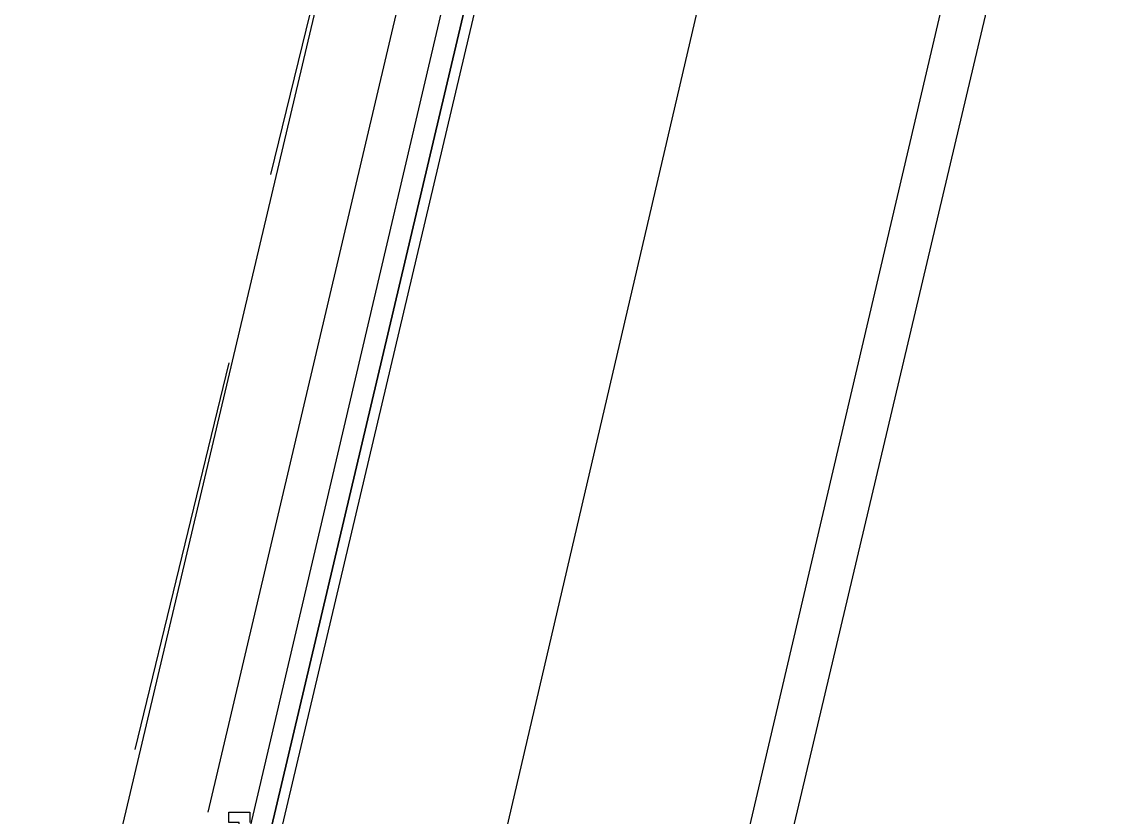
# Model space of a CAD drawing. Header units: feet. Extents: x -84 to 198, y -22 to 181.
# Drawn here: x 123.349 to 124.732, y 112.438 to 113.453 of the extents above; entities that cross this region are included whole.
import ezdxf

# ---------------------------------------------------------------- set-up
doc = ezdxf.new("R2010")
doc.units = ezdxf.units.FT
doc.layers.add('A-LINEA', color=7, linetype='CONTINUOUS')

msp = doc.modelspace()

# ---------------------------------------------------------------- linework, layer by layer
at = {"layer": 'A-LINEA'}
for p, q in [((128.0267, 128.0444), (124.1867, 111.8044)), ((123.4533, 112.3244), (125.16, 119.5378)), ((124.2133, 112.1511), (125.9067, 119.3644)), ((123.9733, 114.0844), (123.5867, 112.4444)), ((123.7867, 113.7511), (123.6667, 113.2578)), ((123.6133, 113.0178), (123.4933, 112.5244))]:
    msp.add_line(p, q, dxfattribs=at)
for points in [[(103.1067, 159.3911), (103.0667, 159.2178), (102.5733, 157.1111), (102.8667, 156.9378), (100.9867, 148.9911), (103.5867, 148.3778), (103.4267, 147.7244), (111.4267, 145.8444), (113.8133, 145.2711), (117.8667, 144.3111), (114.9067, 131.8311), (119.4533, 130.7511), (119.2933, 130.0978), (122, 129.4578), (128.0267, 128.0444), (124.1867, 111.8044), (124.44, 111.7378), (125.7867, 111.4178), (129.48, 110.5511), (135.96, 109.0178), (135.88, 108.6844), (141.96, 107.2578)], [(103.1067, 159.3911), (103.0667, 159.2178), (102.5733, 157.1111), (102.8667, 156.9378), (100.9867, 148.9911), (103.5867, 148.3778), (103.4267, 147.7244), (111.4267, 145.8444), (113.8133, 145.2711), (117.8667, 144.3111), (114.9067, 131.8311), (119.4533, 130.7511), (119.2933, 130.0978), (122, 129.4578), (128.0267, 128.0444), (124.1867, 111.8044), (124.44, 111.7378), (125.7867, 111.4178), (129.48, 110.5511), (135.96, 109.0178), (135.88, 108.6844), (141.96, 107.2578)], [(123.92, 112.2178), (124.3333, 113.9911), (124.72, 115.6178)], [(124.0667, 114.0578), (123.6667, 112.3644), (123.6533, 112.3644), (124.0533, 114.0578), (123.6533, 112.3644), (123.64, 112.3644), (123.6267, 112.3644), (124.0267, 114.0711)], [(123.6667, 112.3511), (123.6267, 112.3644), (123.6133, 112.3911), (123.6267, 112.4044), (123.6133, 112.4044), (123.6267, 112.4044), (123.6267, 112.4178), (123.6267, 112.4311), (123.6133, 112.4311), (123.6133, 112.4444), (123.64, 112.4444), (123.64, 112.4311)]]:
    msp.add_lwpolyline(points, dxfattribs=at)

doc.saveas('drawing.dxf')
